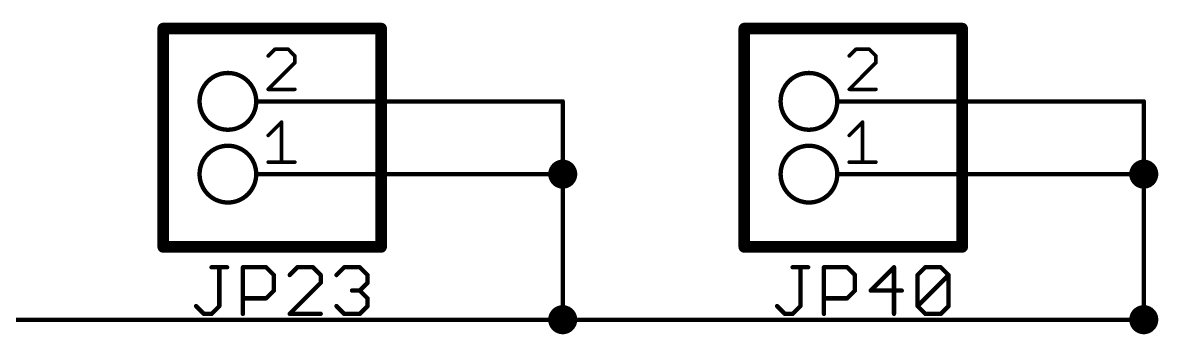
# Model space of a CAD drawing. Extents: x -72 to 265, y -97 to 216.
# Drawn here: x 224.95 to 264.67, y 101.09 to 111.96 of the extents above; entities that cross this region are included whole.
import ezdxf

# ---------------------------------------------------------------- set-up
doc = ezdxf.new("R2010")
doc.units = 0
for name, color, linetype in [('91', 94, 'CONTINUOUS'), ('94', 14, 'CONTINUOUS'), ('95', 251, 'CONTINUOUS')]:
    doc.layers.add(name, color=color, linetype=linetype)

msp = doc.modelspace()

# ---------------------------------------------------------------- linework, layer by layer
at = {"layer": '91', "const_width": 0.1524}
for points in [[(233.68, 109.22), (243.84, 109.22)], [(243.84, 109.22), (243.84, 106.68)], [(254, 109.22), (264.16, 109.22)], [(264.16, 109.22), (264.16, 106.68)], [(233.68, 106.68), (243.84, 106.68)], [(243.84, 106.68), (243.84, 101.6)], [(254, 106.68), (264.16, 106.68)], [(264.16, 106.68), (264.16, 101.6)], [(223.52, 101.6), (243.84, 101.6)], [(243.84, 101.6), (264.16, 101.6)]]:
    msp.add_lwpolyline(points, dxfattribs=at)
at = {"layer": '91'}
for points, const_width in [([(233.68, 109.2581, 1), (233.68, 109.1819)], 0.0762), ([(243.8781, 109.22, 1), (243.8019, 109.22)], 0.0762), ([(243.84, 109.1819, 1), (243.84, 109.2581)], 0.0762), ([(254, 109.2581, 1), (254, 109.1819)], 0.0762), ([(264.1981, 109.22, 1), (264.1219, 109.22)], 0.0762), ([(264.16, 109.1819, 1), (264.16, 109.2581)], 0.0762), ([(243.84, 106.426, 1), (243.84, 106.934, 1), (243.84, 106.426)], 0.508), ([(264.16, 106.426, 1), (264.16, 106.934, 1), (264.16, 106.426)], 0.508), ([(233.68, 106.7181, 1), (233.68, 106.6419)], 0.0762), ([(243.8781, 106.68, 1), (243.8019, 106.68)], 0.0762), ([(243.8019, 106.68, 1), (243.8781, 106.68)], 0.0762), ([(243.84, 106.6419, 1), (243.84, 106.7181)], 0.0762), ([(254, 106.7181, 1), (254, 106.6419)], 0.0762), ([(264.1981, 106.68, 1), (264.1219, 106.68)], 0.0762), ([(264.1219, 106.68, 1), (264.1981, 106.68)], 0.0762), ([(264.16, 106.6419, 1), (264.16, 106.7181)], 0.0762), ([(243.84, 101.346, 1), (243.84, 101.854, 1), (243.84, 101.346)], 0.508), ([(264.16, 101.346, 1), (264.16, 101.854, 1), (264.16, 101.346)], 0.508), ([(243.84, 101.6381, 1), (243.84, 101.5619)], 0.0762), ([(243.84, 101.5619, 1), (243.84, 101.6381)], 0.0762), ([(264.16, 101.5619, 1), (264.16, 101.6381)], 0.0762), ([(243.8019, 101.6, 1), (243.8781, 101.6)], 0.0762), ([(264.1219, 101.6, 1), (264.1981, 101.6)], 0.0762)]:
    msp.add_lwpolyline(points, format="xyb", dxfattribs=dict(at, const_width=const_width))
at = {"layer": '94'}
for points, const_width in [([(237.49, 111.76), (229.87, 111.76)], 0.4064), ([(229.87, 111.76), (229.87, 104.14)], 0.4064), ([(237.49, 104.14), (237.49, 111.76)], 0.4064), ([(257.81, 111.76), (250.19, 111.76)], 0.4064), ([(250.19, 111.76), (250.19, 104.14)], 0.4064), ([(257.81, 104.14), (257.81, 111.76)], 0.4064), ([(233.68, 109.22), (233.1212, 109.22)], 0.1524), ([(254, 109.22), (253.4412, 109.22)], 0.1524), ([(233.68, 106.68), (233.1212, 106.68)], 0.1524), ([(254, 106.68), (253.4412, 106.68)], 0.1524), ([(229.87, 104.14), (237.49, 104.14)], 0.4064), ([(250.19, 104.14), (257.81, 104.14)], 0.4064)]:
    msp.add_lwpolyline(points, dxfattribs=dict(at, const_width=const_width))
for points, const_width in [([(229.87, 111.8616, 1), (229.87, 111.6584)], 0.2032), ([(229.9716, 111.76, 1), (229.7684, 111.76)], 0.2032), ([(237.5916, 111.76, 1), (237.3884, 111.76)], 0.2032), ([(237.49, 111.6584, 1), (237.49, 111.8616)], 0.2032), ([(250.19, 111.8616, 1), (250.19, 111.6584)], 0.2032), ([(250.2916, 111.76, 1), (250.0884, 111.76)], 0.2032), ([(257.9116, 111.76, 1), (257.7084, 111.76)], 0.2032), ([(257.81, 111.6584, 1), (257.81, 111.8616)], 0.2032), ([(232.1306, 108.2294, 1), (232.1306, 110.2106, 1), (232.1306, 108.2294)], 0.1524), ([(252.4506, 108.2294, 1), (252.4506, 110.2106, 1), (252.4506, 108.2294)], 0.1524), ([(233.1212, 109.2581, 1), (233.1212, 109.1819)], 0.0762), ([(233.68, 109.1819, 1), (233.68, 109.2581)], 0.0762), ([(253.4412, 109.2581, 1), (253.4412, 109.1819)], 0.0762), ([(254, 109.1819, 1), (254, 109.2581)], 0.0762), ([(232.1306, 105.6894, 1), (232.1306, 107.6706, 1), (232.1306, 105.6894)], 0.1524), ([(252.4506, 105.6894, 1), (252.4506, 107.6706, 1), (252.4506, 105.6894)], 0.1524), ([(233.1212, 106.7181, 1), (233.1212, 106.6419)], 0.0762), ([(233.68, 106.6419, 1), (233.68, 106.7181)], 0.0762), ([(253.4412, 106.7181, 1), (253.4412, 106.6419)], 0.0762), ([(254, 106.6419, 1), (254, 106.7181)], 0.0762), ([(229.87, 104.2416, 1), (229.87, 104.0384)], 0.2032), ([(229.7684, 104.14, 1), (229.9716, 104.14)], 0.2032), ([(237.3884, 104.14, 1), (237.5916, 104.14)], 0.2032), ([(237.49, 104.0384, 1), (237.49, 104.2416)], 0.2032), ([(250.19, 104.2416, 1), (250.19, 104.0384)], 0.2032), ([(250.0884, 104.14, 1), (250.2916, 104.14)], 0.2032), ([(257.7084, 104.14, 1), (257.9116, 104.14)], 0.2032), ([(257.81, 104.0384, 1), (257.81, 104.2416)], 0.2032)]:
    msp.add_lwpolyline(points, format="xyb", dxfattribs=dict(at, const_width=const_width))
at = {"layer": '95'}
for points, const_width in [([(233.7733, 111.0373), (233.5403, 110.8043)], 0.127), ([(234.2394, 111.0373), (233.7733, 111.0373)], 0.127), ([(234.4724, 110.8043), (234.2394, 111.0373)], 0.127), ([(234.4724, 110.5712), (234.4724, 110.8043)], 0.127), ([(254.0933, 111.0373), (253.8603, 110.8043)], 0.127), ([(254.5594, 111.0373), (254.0933, 111.0373)], 0.127), ([(254.7924, 110.8043), (254.5594, 111.0373)], 0.127), ([(254.7924, 110.5712), (254.7924, 110.8043)], 0.127), ([(233.5403, 109.6391), (234.4724, 110.5712)], 0.127), ([(253.8603, 109.6391), (254.7924, 110.5712)], 0.127), ([(234.4724, 109.6391), (233.5403, 109.6391)], 0.127), ([(254.7924, 109.6391), (253.8603, 109.6391)], 0.127), ([(233.5403, 108.0312), (234.0064, 108.4973)], 0.127), ([(234.0064, 108.4973), (234.0064, 107.0991)], 0.127), ([(253.8603, 108.0312), (254.3264, 108.4973)], 0.127), ([(254.3264, 108.4973), (254.3264, 107.0991)], 0.127), ([(233.5403, 107.0991), (234.4724, 107.0991)], 0.127), ([(253.8603, 107.0991), (254.7924, 107.0991)], 0.127), ([(231.5599, 103.4302), (232.1022, 103.4302)], 0.1524), ([(231.8311, 102.0744), (231.8311, 103.4302)], 0.1524), ([(232.6547, 101.8032), (232.6547, 103.4302)], 0.1524), ([(232.6547, 103.4302), (233.4682, 103.4302)], 0.1524), ([(233.4682, 103.4302), (233.7394, 103.159)], 0.1524), ([(234.563, 103.4302), (234.2919, 103.159)], 0.1524), ([(235.1054, 103.4302), (234.563, 103.4302)], 0.1524), ([(235.3765, 103.159), (235.1054, 103.4302)], 0.1524), ([(235.929, 103.159), (236.2002, 103.4302)], 0.1524), ([(236.2002, 103.4302), (236.7425, 103.4302)], 0.1524), ([(236.7425, 103.4302), (237.0137, 103.159)], 0.1524), ([(251.8799, 103.4302), (252.4222, 103.4302)], 0.1524), ([(252.1511, 102.0744), (252.1511, 103.4302)], 0.1524), ([(252.9747, 101.8032), (252.9747, 103.4302)], 0.1524), ([(252.9747, 103.4302), (253.7882, 103.4302)], 0.1524), ([(253.7882, 103.4302), (254.0594, 103.159)], 0.1524), ([(255.4254, 103.4302), (254.6119, 102.6167)], 0.1524), ([(255.4254, 101.8032), (255.4254, 103.4302)], 0.1524), ([(256.249, 103.159), (256.5202, 103.4302)], 0.1524), ([(256.5202, 103.4302), (257.0625, 103.4302)], 0.1524), ([(257.0625, 103.4302), (257.3337, 103.159)], 0.1524), ([(233.7394, 103.159), (233.7394, 102.6167)], 0.1524), ([(234.2919, 101.8032), (235.3765, 102.8879)], 0.1524), ([(235.3765, 102.8879), (235.3765, 103.159)], 0.1524), ([(237.0137, 102.8879), (236.7425, 102.6167)], 0.1524), ([(237.0137, 103.159), (237.0137, 102.8879)], 0.1524), ([(254.0594, 103.159), (254.0594, 102.6167)], 0.1524), ([(256.249, 102.0744), (256.249, 103.159)], 0.1524), ([(256.249, 102.0744), (257.3337, 103.159)], 0.1524), ([(257.3337, 103.159), (257.3337, 102.0744)], 0.1524), ([(233.7394, 102.6167), (233.4682, 102.3455)], 0.1524), ([(236.7425, 102.6167), (236.4714, 102.6167)], 0.1524), ([(236.7425, 102.6167), (237.0137, 102.3455)], 0.1524), ([(254.0594, 102.6167), (253.7882, 102.3455)], 0.1524), ([(254.6119, 102.6167), (255.6965, 102.6167)], 0.1524), ([(231.0176, 102.0744), (231.2887, 101.8032)], 0.1524), ([(231.5599, 101.8032), (231.8311, 102.0744)], 0.1524), ([(233.4682, 102.3455), (232.6547, 102.3455)], 0.1524), ([(236.2002, 101.8032), (235.929, 102.0744)], 0.1524), ([(237.0137, 102.0744), (236.7425, 101.8032)], 0.1524), ([(237.0137, 102.3455), (237.0137, 102.0744)], 0.1524), ([(251.3376, 102.0744), (251.6087, 101.8032)], 0.1524), ([(251.8799, 101.8032), (252.1511, 102.0744)], 0.1524), ([(253.7882, 102.3455), (252.9747, 102.3455)], 0.1524), ([(256.5202, 101.8032), (256.249, 102.0744)], 0.1524), ([(257.3337, 102.0744), (257.0625, 101.8032)], 0.1524), ([(231.2887, 101.8032), (231.5599, 101.8032)], 0.1524), ([(235.3765, 101.8032), (234.2919, 101.8032)], 0.1524), ([(236.7425, 101.8032), (236.2002, 101.8032)], 0.1524), ([(251.6087, 101.8032), (251.8799, 101.8032)], 0.1524), ([(257.0625, 101.8032), (256.5202, 101.8032)], 0.1524)]:
    msp.add_lwpolyline(points, dxfattribs=dict(at, const_width=const_width))
for points, const_width in [([(233.5178, 110.8267, 1), (233.5628, 110.7818)], 0.0635), ([(233.7733, 111.069, 1), (233.7733, 111.0055)], 0.0635), ([(233.7958, 111.0148, 1), (233.7509, 111.0597)], 0.0635), ([(234.2618, 111.0597, 1), (234.2169, 111.0148)], 0.0635), ([(234.2394, 111.0055, 1), (234.2394, 111.069)], 0.0635), ([(234.5042, 110.8043, 1), (234.4407, 110.8043)], 0.0635), ([(234.45, 110.7818, 1), (234.4949, 110.8267)], 0.0635), ([(253.8378, 110.8267, 1), (253.8828, 110.7818)], 0.0635), ([(254.0933, 111.069, 1), (254.0933, 111.0055)], 0.0635), ([(254.1158, 111.0148, 1), (254.0709, 111.0597)], 0.0635), ([(254.5818, 111.0597, 1), (254.5369, 111.0148)], 0.0635), ([(254.5594, 111.0055, 1), (254.5594, 111.069)], 0.0635), ([(254.8242, 110.8043, 1), (254.7607, 110.8043)], 0.0635), ([(254.77, 110.7818, 1), (254.8149, 110.8267)], 0.0635), ([(234.4407, 110.5712, 1), (234.5042, 110.5712)], 0.0635), ([(234.4949, 110.5488, 1), (234.45, 110.5937)], 0.0635), ([(254.7607, 110.5712, 1), (254.8242, 110.5712)], 0.0635), ([(254.8149, 110.5488, 1), (254.77, 110.5937)], 0.0635), ([(233.5178, 109.6616, 1), (233.5628, 109.6166)], 0.0635), ([(233.5403, 109.6709, 1), (233.5403, 109.6073)], 0.0635), ([(234.4724, 109.6073, 1), (234.4724, 109.6709)], 0.0635), ([(253.8378, 109.6616, 1), (253.8828, 109.6166)], 0.0635), ([(253.8603, 109.6709, 1), (253.8603, 109.6073)], 0.0635), ([(254.7924, 109.6073, 1), (254.7924, 109.6709)], 0.0635), ([(234.0381, 108.4973, 1), (233.9746, 108.4973)], 0.0635), ([(234.0288, 108.4748, 1), (233.9839, 108.5197)], 0.0635), ([(254.3581, 108.4973, 1), (254.2946, 108.4973)], 0.0635), ([(254.3488, 108.4748, 1), (254.3039, 108.5197)], 0.0635), ([(233.5178, 108.0537, 1), (233.5628, 108.0088)], 0.0635), ([(253.8378, 108.0537, 1), (253.8828, 108.0088)], 0.0635), ([(233.5403, 107.1309, 1), (233.5403, 107.0674)], 0.0635), ([(233.9746, 107.0991, 1), (234.0381, 107.0991)], 0.0635), ([(234.4724, 107.0674, 1), (234.4724, 107.1309)], 0.0635), ([(253.8603, 107.1309, 1), (253.8603, 107.0674)], 0.0635), ([(254.2946, 107.0991, 1), (254.3581, 107.0991)], 0.0635), ([(254.7924, 107.0674, 1), (254.7924, 107.1309)], 0.0635), ([(231.5599, 103.4683, 1), (231.5599, 103.3921)], 0.0762), ([(231.8692, 103.4302, 1), (231.793, 103.4302)], 0.0762), ([(232.1022, 103.3921, 1), (232.1022, 103.4683)], 0.0762), ([(232.6928, 103.4302, 1), (232.6166, 103.4302)], 0.0762), ([(232.6547, 103.4683, 1), (232.6547, 103.3921)], 0.0762), ([(233.4952, 103.4571, 1), (233.4413, 103.4032)], 0.0762), ([(233.4682, 103.3921, 1), (233.4682, 103.4683)], 0.0762), ([(234.563, 103.4683, 1), (234.563, 103.3921)], 0.0762), ([(234.59, 103.4032, 1), (234.5361, 103.4571)], 0.0762), ([(235.1323, 103.4571, 1), (235.0784, 103.4032)], 0.0762), ([(235.1054, 103.3921, 1), (235.1054, 103.4683)], 0.0762), ([(236.2002, 103.4683, 1), (236.2002, 103.3921)], 0.0762), ([(236.2271, 103.4032, 1), (236.1733, 103.4571)], 0.0762), ([(236.7695, 103.4571, 1), (236.7156, 103.4032)], 0.0762), ([(236.7425, 103.3921, 1), (236.7425, 103.4683)], 0.0762), ([(251.8799, 103.4683, 1), (251.8799, 103.3921)], 0.0762), ([(252.1892, 103.4302, 1), (252.113, 103.4302)], 0.0762), ([(252.4222, 103.3921, 1), (252.4222, 103.4683)], 0.0762), ([(253.0128, 103.4302, 1), (252.9366, 103.4302)], 0.0762), ([(252.9747, 103.4683, 1), (252.9747, 103.3921)], 0.0762), ([(253.8152, 103.4571, 1), (253.7613, 103.4032)], 0.0762), ([(253.7882, 103.3921, 1), (253.7882, 103.4683)], 0.0762), ([(255.4635, 103.4302, 1), (255.3873, 103.4302)], 0.0762), ([(255.4523, 103.4032, 1), (255.3984, 103.4571)], 0.0762), ([(256.5202, 103.4683, 1), (256.5202, 103.3921)], 0.0762), ([(256.5471, 103.4032, 1), (256.4933, 103.4571)], 0.0762), ([(257.0895, 103.4571, 1), (257.0356, 103.4032)], 0.0762), ([(257.0625, 103.3921, 1), (257.0625, 103.4683)], 0.0762), ([(233.7775, 103.159, 1), (233.7013, 103.159)], 0.0762), ([(233.7124, 103.1321, 1), (233.7663, 103.186)], 0.0762), ([(234.2649, 103.186, 1), (234.3188, 103.1321)], 0.0762), ([(235.4146, 103.159, 1), (235.3384, 103.159)], 0.0762), ([(235.3384, 102.8879, 1), (235.4146, 102.8879)], 0.0762), ([(235.3496, 103.1321, 1), (235.4035, 103.186)], 0.0762), ([(235.4035, 102.8609, 1), (235.3496, 102.9148)], 0.0762), ([(235.9021, 103.186, 1), (235.956, 103.1321)], 0.0762), ([(237.0518, 103.159, 1), (236.9756, 103.159)], 0.0762), ([(236.9756, 102.8879, 1), (237.0518, 102.8879)], 0.0762), ([(236.9868, 103.1321, 1), (237.0406, 103.186)], 0.0762), ([(237.0406, 102.8609, 1), (236.9868, 102.9148)], 0.0762), ([(254.0975, 103.159, 1), (254.0213, 103.159)], 0.0762), ([(254.0324, 103.1321, 1), (254.0863, 103.186)], 0.0762), ([(256.2871, 103.159, 1), (256.2109, 103.159)], 0.0762), ([(256.2221, 103.186, 1), (256.276, 103.1321)], 0.0762), ([(257.3718, 103.159, 1), (257.2956, 103.159)], 0.0762), ([(257.3606, 103.1321, 1), (257.3068, 103.186)], 0.0762), ([(257.3068, 103.1321, 1), (257.3606, 103.186)], 0.0762), ([(233.7013, 102.6167, 1), (233.7775, 102.6167)], 0.0762), ([(233.7663, 102.5898, 1), (233.7124, 102.6436)], 0.0762), ([(236.4714, 102.6548, 1), (236.4714, 102.5786)], 0.0762), ([(236.7695, 102.6436, 1), (236.7156, 102.5898)], 0.0762), ([(236.7156, 102.6436, 1), (236.7695, 102.5898)], 0.0762), ([(236.7425, 102.5786, 1), (236.7425, 102.6548)], 0.0762), ([(254.0213, 102.6167, 1), (254.0975, 102.6167)], 0.0762), ([(254.0863, 102.5898, 1), (254.0324, 102.6436)], 0.0762), ([(254.6119, 102.6548, 1), (254.6119, 102.5786)], 0.0762), ([(254.5849, 102.6436, 1), (254.6388, 102.5898)], 0.0762), ([(255.6965, 102.5786, 1), (255.6965, 102.6548)], 0.0762), ([(231.0445, 102.1013, 1), (230.9906, 102.0474)], 0.0762), ([(231.793, 102.0744, 1), (231.8692, 102.0744)], 0.0762), ([(231.858, 102.0474, 1), (231.8041, 102.1013)], 0.0762), ([(232.6547, 102.3836, 1), (232.6547, 102.3074)], 0.0762), ([(233.4413, 102.3725, 1), (233.4952, 102.3186)], 0.0762), ([(233.4682, 102.3074, 1), (233.4682, 102.3836)], 0.0762), ([(235.956, 102.1013, 1), (235.9021, 102.0474)], 0.0762), ([(237.0518, 102.3455, 1), (236.9756, 102.3455)], 0.0762), ([(236.9756, 102.0744, 1), (237.0518, 102.0744)], 0.0762), ([(236.9868, 102.3186, 1), (237.0406, 102.3725)], 0.0762), ([(237.0406, 102.0474, 1), (236.9868, 102.1013)], 0.0762), ([(251.3645, 102.1013, 1), (251.3106, 102.0474)], 0.0762), ([(252.113, 102.0744, 1), (252.1892, 102.0744)], 0.0762), ([(252.178, 102.0474, 1), (252.1241, 102.1013)], 0.0762), ([(252.9747, 102.3836, 1), (252.9747, 102.3074)], 0.0762), ([(253.7613, 102.3725, 1), (253.8152, 102.3186)], 0.0762), ([(253.7882, 102.3074, 1), (253.7882, 102.3836)], 0.0762), ([(256.276, 102.1013, 1), (256.2221, 102.0474)], 0.0762), ([(256.2221, 102.1013, 1), (256.276, 102.0474)], 0.0762), ([(256.2109, 102.0744, 1), (256.2871, 102.0744)], 0.0762), ([(257.2956, 102.0744, 1), (257.3718, 102.0744)], 0.0762), ([(257.3606, 102.0474, 1), (257.3068, 102.1013)], 0.0762), ([(231.2887, 101.8413, 1), (231.2887, 101.7651)], 0.0762), ([(231.2618, 101.7763, 1), (231.3157, 101.8301)], 0.0762), ([(231.533, 101.8301, 1), (231.5868, 101.7763)], 0.0762), ([(231.5599, 101.7651, 1), (231.5599, 101.8413)], 0.0762), ([(232.6166, 101.8032, 1), (232.6928, 101.8032)], 0.0762), ([(234.2919, 101.8413, 1), (234.2919, 101.7651)], 0.0762), ([(234.2649, 101.8301, 1), (234.3188, 101.7763)], 0.0762), ([(235.3765, 101.7651, 1), (235.3765, 101.8413)], 0.0762), ([(236.2002, 101.8413, 1), (236.2002, 101.7651)], 0.0762), ([(236.1733, 101.7763, 1), (236.2271, 101.8301)], 0.0762), ([(236.7156, 101.8301, 1), (236.7695, 101.7763)], 0.0762), ([(236.7425, 101.7651, 1), (236.7425, 101.8413)], 0.0762), ([(251.6087, 101.8413, 1), (251.6087, 101.7651)], 0.0762), ([(251.5818, 101.7763, 1), (251.6357, 101.8301)], 0.0762), ([(251.853, 101.8301, 1), (251.9068, 101.7763)], 0.0762), ([(251.8799, 101.7651, 1), (251.8799, 101.8413)], 0.0762), ([(252.9366, 101.8032, 1), (253.0128, 101.8032)], 0.0762), ([(255.3873, 101.8032, 1), (255.4635, 101.8032)], 0.0762), ([(256.5202, 101.8413, 1), (256.5202, 101.7651)], 0.0762), ([(256.4933, 101.7763, 1), (256.5471, 101.8301)], 0.0762), ([(257.0356, 101.8301, 1), (257.0895, 101.7763)], 0.0762), ([(257.0625, 101.7651, 1), (257.0625, 101.8413)], 0.0762)]:
    msp.add_lwpolyline(points, format="xyb", dxfattribs=dict(at, const_width=const_width))

doc.saveas('drawing.dxf')
